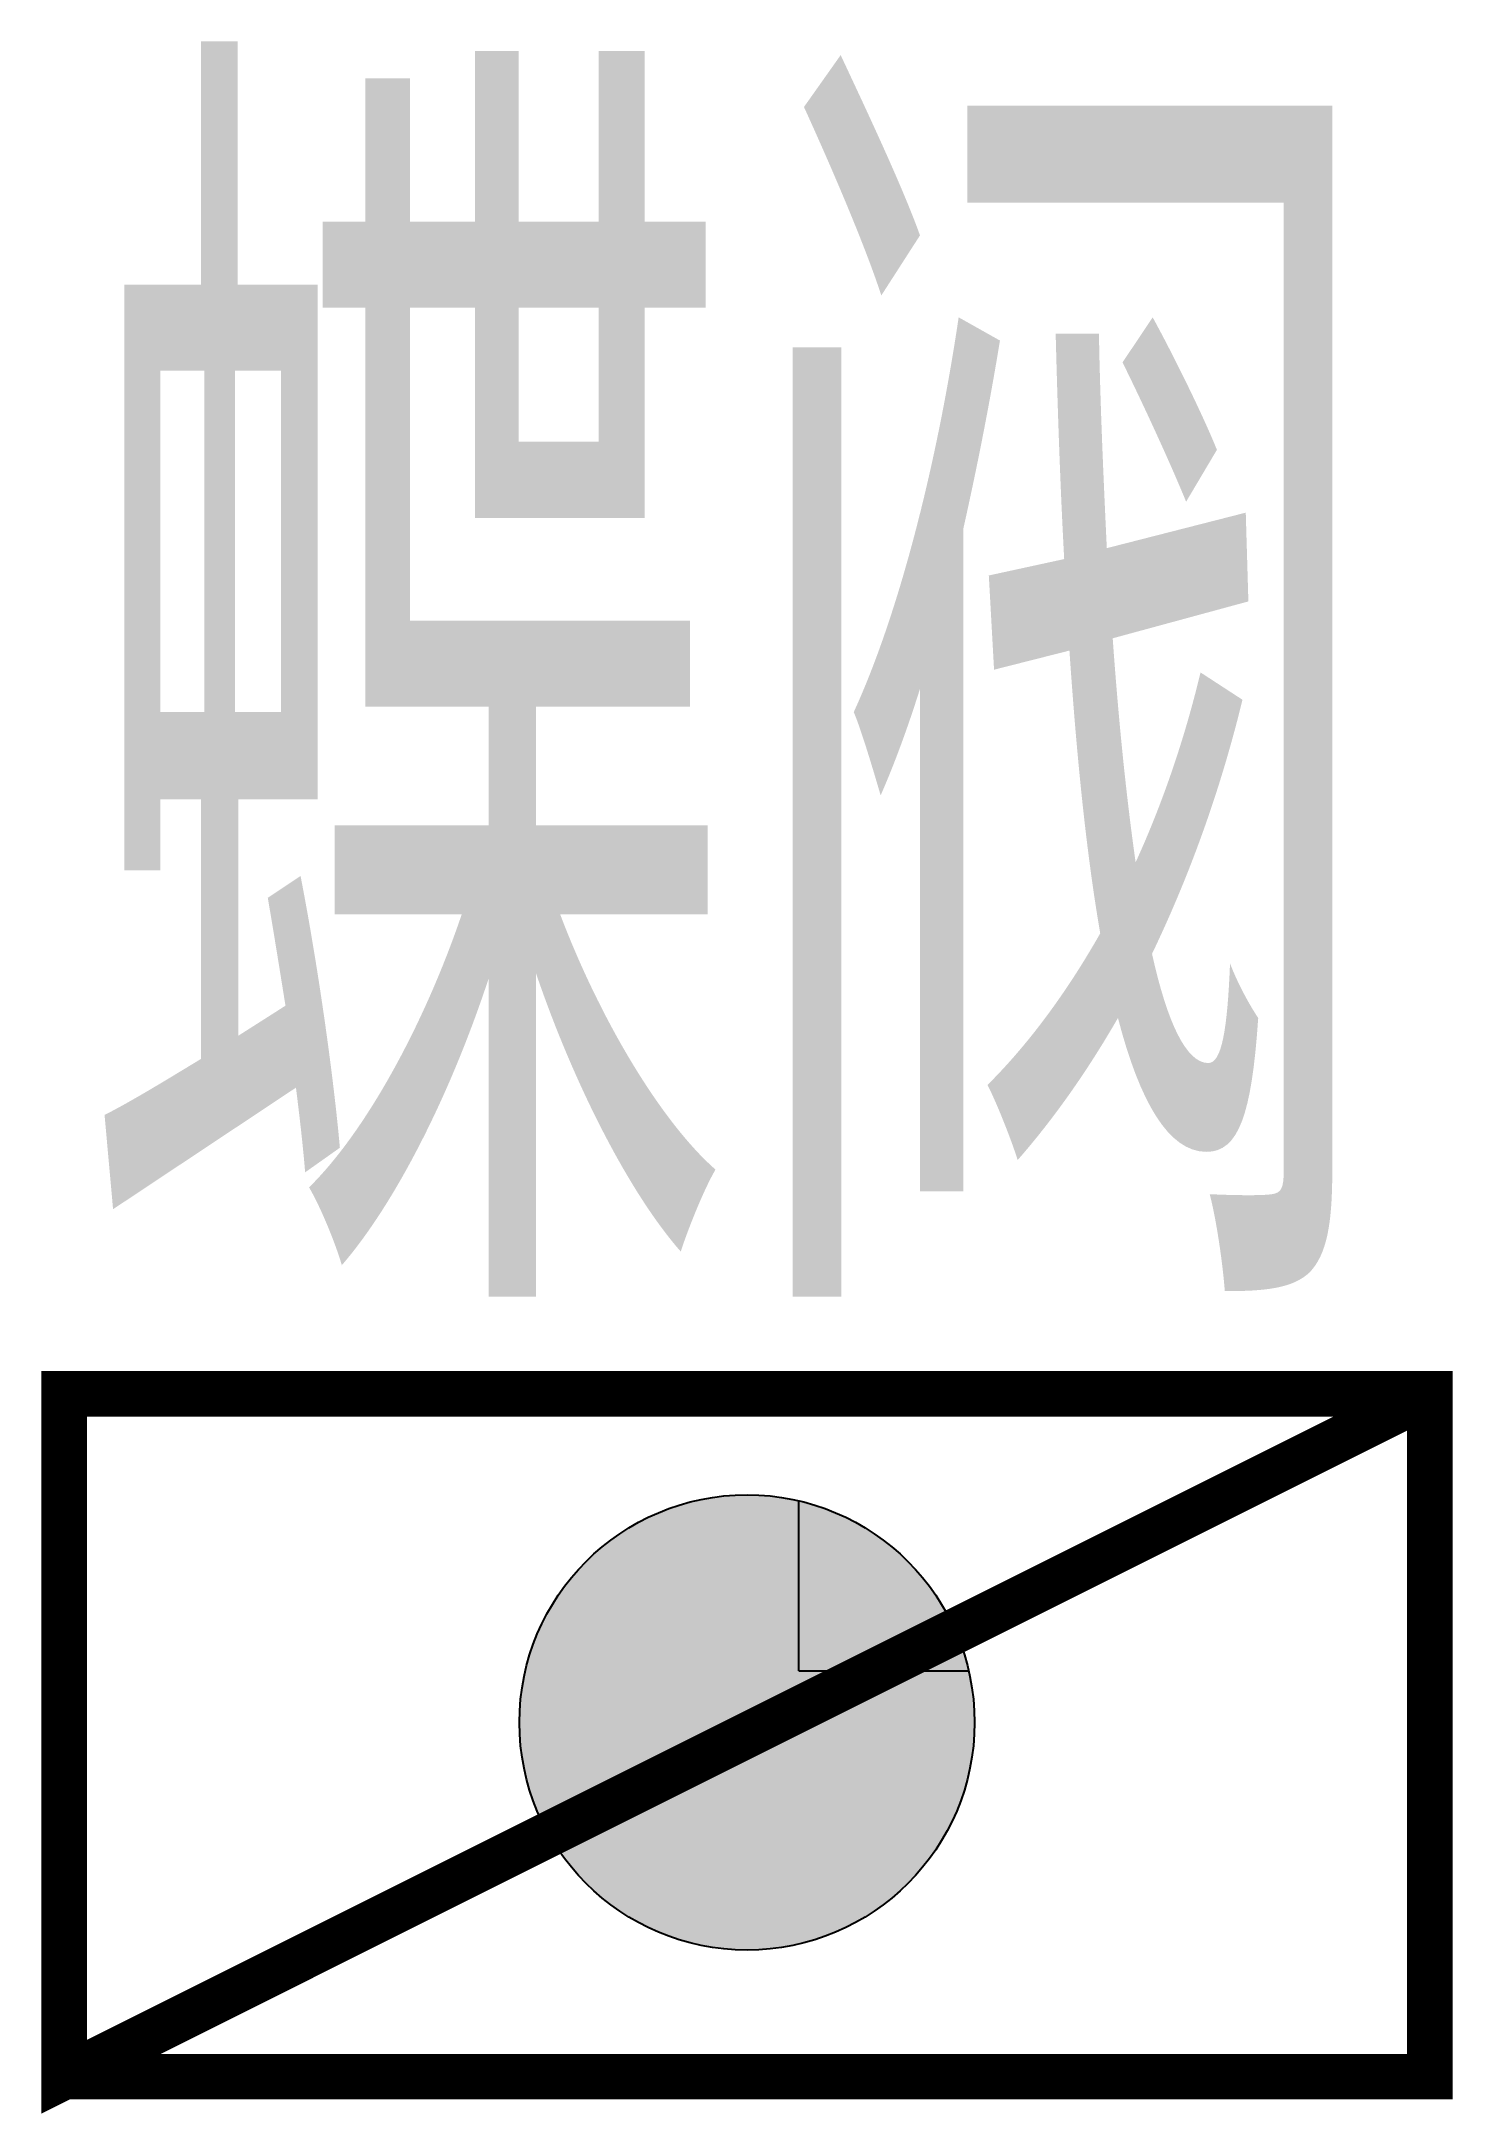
# Model space of a CAD drawing. Header units: millimetres. Extents: x -3.1 to 3.1, y -1.72 to 7.38.
import ezdxf
from ezdxf.enums import TextEntityAlignment as Align

# ---------------------------------------------------------------- set-up
doc = ezdxf.new("R2010")
doc.units = ezdxf.units.MM
doc.set_wipeout_variables(frame=1)
doc.layers.add('阀门', color=1, linetype='Continuous')
doc.layers.add('阀门属性', color=1, linetype='Continuous')
doc.styles.add('GBCAD', font='gbenor.shx', dxfattribs={"width": 0.75, "bigfont": 'gbcbig.shx'})

# ---------------------------------------------------------------- blocks, each defined once
blk = doc.blocks.new('*U4')
at = {"layer": '阀门属性', "color": 1, "style": 'GBCAD', "width": 0.8, "flags": 8}
blk.add_attdef('阀门类型名称', text='', height=5, dxfattribs=at).set_placement((-0.055, 4.6276), align=Align.MIDDLE)
at = {"layer": '阀门属性', "color": 1, "style": 'GBCAD', "width": 0.75, "flags": 9}
for tag, p in [('阀门名称', (-2.987, -2.8349)), ('规格', (1.0308, -2.8349)), ('阀体材料', (-2.9692, -3.8349)), ('标准号', (1.0308, -3.8349)), ('数量', (-2.9692, -4.8349)), ('阀门属性1', (1.0308, -4.8349)), ('阀门属性2', (-2.9692, -5.8349)), ('阀门属性3', (1.0308, -5.8349))]:
    blk.add_attdef(tag, p, '', height=0.8, dxfattribs=at)
at = {"color": 250}
blk.add_wipeout([(-3, -1.5), (-3, 1.5), (3, 1.5), (3, -1.5)], dxfattribs=at).dxf.layer = '阀门'
at = {"layer": '阀门'}
h = blk.add_hatch(dxfattribs=at)
h.set_pattern_fill('ANGLE', color=256, scale=100)
h.set_pattern_definition([(0, (0, 0), (0, 349.25), [254, -95.25]), (90, (0, 0), (-349.25, 2e-14), [254, -95.25])])
h.paths.add_polyline_path([(-1, 0, 0.129247), (-0.8707, -0.4918), (0.9159, 0.4015, 0.812155)])
h.paths.add_polyline_path([(1, 0, 0.103658), (0.9159, 0.4015), (-0.8707, -0.4918, 0.771092)])
h = blk.add_hatch(color=256, dxfattribs=at)
h.dxf.hatch_style = 1
h.paths.add_polyline_path([(-1, 0, 1), (1, 0, 1)])
at = {"layer": '阀门', "const_width": 0.2}
blk.add_lwpolyline([(-3, -1.5564), (3, -1.5564), (3, 1.4436), (-3, 1.4436), (-3, -1.5564), (3, 1.4436)], dxfattribs=at)
at = {"layer": '阀门'}
blk.add_circle((0, 0), 1, dxfattribs=at)

msp = doc.modelspace()

# ---------------------------------------------------------------- block references
ref = msp.add_blockref('*U4', (0, 0))
ref.add_attrib('阀门类型名称', '蝶阀', dxfattribs={"layer": '阀门属性', "color": 1, "height": 5, "style": 'GBCAD', "width": 0.8}).set_placement((-0.055, 4.6276), align=Align.MIDDLE)

doc.saveas('drawing.dxf')
